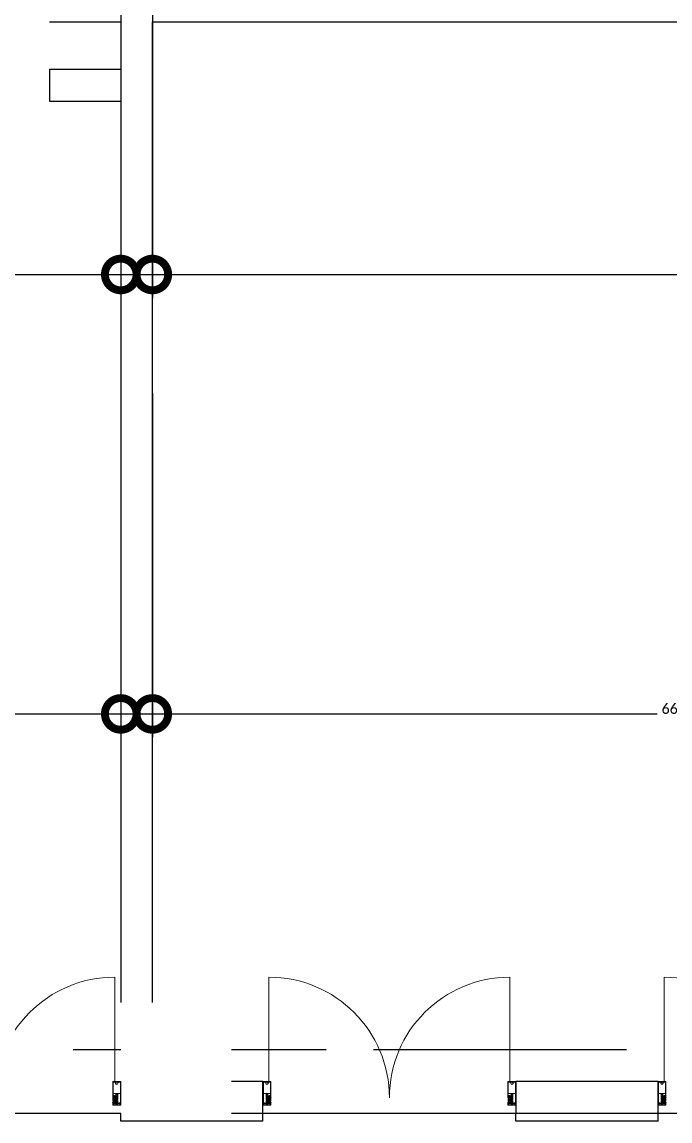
# Model space of a CAD drawing. Header units: metres. Extents: x 22.6 to 101.3, y 9.4 to 67.4.
# Drawn here: x 47.92 to 52.02, y 11.5 to 18.45 of the extents above; entities that cross this region are included whole.
import ezdxf

# ---------------------------------------------------------------- set-up
doc = ezdxf.new("R2010")
doc.units = ezdxf.units.M
doc.linetypes.add('ECG_Line-Ptrn-Sold', pattern=[9144.001, 9144, -0.001])
doc.layers.add('00', color=252, linetype='Continuous')
for name, color, linetype, lineweight in [('A-DIM', 7, 'Continuous', 5), ('A-DOOR', 5, 'Continuous', 5), ('A-HATCH', 1, 'Continuous', 9), ('A-WIN', 4, 'ECG_Line-Ptrn-Sold', 5)]:
    doc.layers.add(name, color=color, linetype=linetype, lineweight=lineweight)
doc.styles.add('Calibri', font='calibri.ttf', dxfattribs={"height": 0.212639})
doc.dimstyles.new('ECG_Dimn-Detl-100', dxfattribs={"dimscale": 0.3048, "dimtxt": 0.25, "dimasz": 1.312336, "dimexe": 0.492126, "dimexo": 0.0625, "dimgap": 0, "dimtad": 1, "dimdec": 0, "dimlfac": 1000, "dimzin": 0, "dimdsep": 46, "dimtxsty": 'Calibri', "dimblk1": 'DOTSMALL', "dimblk2": 'DOTSMALL', "dimsah": 1, "dimcen": 0.09, "dimdle": 0.492126, "dimazin": 0, "dimtfac": 1, "dimtdec": 4, "dimtix": 1, "dimtmove": 0, "dimatfit": 3, "dimfxl": 0.492126, "dimfxlon": 1, "dimtvp": 1, "dimtolj": 1, "dimtzin": 0, "dimarcsym": 2})
doc.dimstyles.new('ECG_Dimn-Detl-100_2', dxfattribs={"dimscale": 0.3048, "dimtxt": 0.25, "dimasz": 1.312336, "dimexe": 0.492126, "dimexo": 0.0625, "dimgap": 0, "dimtad": 1, "dimdec": 0, "dimlfac": 1000, "dimzin": 0, "dimdsep": 46, "dimtxsty": 'Calibri', "dimblk1": 'DOTSMALL', "dimblk2": 'DOTSMALL', "dimsah": 1, "dimcen": 0.09, "dimdle": 0.492126, "dimazin": 0, "dimtfac": 1, "dimtdec": 4, "dimtix": 1, "dimtmove": 0, "dimatfit": 3, "dimfxl": 0.492126, "dimfxlon": 1, "dimtvp": 1, "dimtolj": 1, "dimtzin": 0, "dimarcsym": 2})

# ---------------------------------------------------------------- blocks, each defined once
blk = doc.blocks.new('M_Door-Curtain-Wall-Double-Storefront - M_Door-Curtain-Wall-Double-Storefront-3337631-GROUND FLOOR PLAN')
at = {"layer": 'A-DOOR'}
for p, q in [((-0.762, 0.118), (-0.762, 0.7775)), ((0.762, 0.118), (0.762, 0.7775))]:
    blk.add_line(p, q, dxfattribs=at)
for centre, start, end in [((-0.762, 0.0155), 0, 90), ((0.762, 0.0155), 90, 180)]:
    blk.add_arc(centre, 0.762, start, end, dxfattribs=at)
blk = doc.blocks.new('Rectangular Mullion - ECG-RIGHT-END-MULION-PROFIL-1987638-GROUND FLOOR PLAN')
at = {"layer": 'A-HATCH'}
for p, q in [((-0.0297, 0.0186), (-0.0315, 0.0129)), ((-0.0309, 0.0126), (-0.0292, 0.014)), ((-0.0299, 0.019), (-0.0299, 0.031)), ((-0.029, 0.019), (-0.0299, 0.019)), ((-0.0265, 0.019), (-0.0297, 0.019)), ((-0.0234, 0.0056), (-0.0292, 0.0056)), ((-0.0292, -0.0036), (-0.0292, 0.0056)), ((-0.0283, 0.004), (-0.0292, 0.004)), ((-0.0292, 0.004), (-0.0292, -0.0036)), ((-0.0284, 0.0225), (-0.029, 0.019)), ((-0.0049, 0.032), (-0.0289, 0.032)), ((-0.0282, 0.0224), (-0.0288, 0.019)), ((-0.0288, 0.019), (-0.0271, 0.019)), ((-0.0285, 0.0139), (-0.0282, 0.0126)), ((-0.0284, 0.03), (-0.0284, 0.0245)), ((-0.0283, 0.0048), (-0.024, 0.0048)), ((-0.0283, 0.0048), (-0.0283, 0.004)), ((-0.024, 0.0048), (-0.0283, 0.0048)), ((-0.0279, 0.0305), (-0.0049, 0.0305)), ((-0.0263, 0.028), (-0.0277, 0.0244)), ((-0.0277, 0.0126), (-0.0273, 0.0139)), ((-0.0273, 0.021), (-0.0263, 0.022)), ((-0.0273, 0.02), (-0.0273, 0.021)), ((-0.0265, 0.0213), (-0.0271, 0.0207)), ((-0.0267, 0.0139), (-0.0264, 0.0126)), ((-0.0265, 0.0203), (-0.0265, 0.019)), ((-0.0252, 0.028), (-0.0263, 0.028)), ((-0.0263, 0.022), (-0.0243, 0.022)), ((-0.0247, 0.0216), (-0.0258, 0.0216)), ((-0.0258, 0.0126), (-0.0255, 0.0139)), ((-0.0257, 0.0205), (-0.0257, 0.0185)), ((-0.0243, 0.0236), (-0.0253, 0.0264)), ((-0.0246, 0.0266), (-0.0252, 0.028)), ((-0.025, 0.0139), (-0.0247, 0.0126)), ((-0.0247, 0.0185), (-0.0247, 0.0205)), ((-0.0231, 0.0236), (-0.0243, 0.0236)), ((-0.0243, 0.022), (-0.0233, 0.021)), ((-0.0241, 0.0126), (-0.0238, 0.0139)), ((-0.024, 0.0048), (-0.022, 0.0035)), ((-0.022, 0.0035), (-0.024, 0.0048)), ((-0.0233, 0.0207), (-0.0239, 0.0213)), ((-0.0239, 0.019), (-0.0239, 0.0203)), ((-0.0207, 0.019), (-0.0239, 0.019)), ((-0.0049, 0.019), (-0.0235, 0.019)), ((-0.0202, 0.0036), (-0.0234, 0.0056)), ((-0.0233, 0.021), (-0.0233, 0.02)), ((-0.0232, 0.0139), (-0.0228, 0.0126)), ((-0.0213, 0.0218), (-0.0231, 0.0236)), ((-0.0223, 0.0126), (-0.0219, 0.0139)), ((-0.022, 0.0035), (-0.022, -0.0032)), ((-0.022, -0.0032), (-0.022, 0.0035)), ((-0.0113, 0.022), (-0.0213, 0.021)), ((-0.0213, 0.021), (-0.0213, 0.0218)), ((-0.0213, 0.014), (-0.0196, 0.0126)), ((-0.019, 0.0129), (-0.0207, 0.0186)), ((-0.0202, -0.0031), (-0.0202, 0.0036)), ((-0.0202, -0.0012), (-0.0202, 0.0013)), ((-0.0145, 0.0175), (-0.0145, -0.0266)), ((-0.011, 0.0175), (-0.0145, 0.0175)), ((-0.0113, 0.0223), (-0.0113, 0.0234)), ((-0.0113, 0.0234), (0.0014, 0.0234)), ((0.0014, 0.0223), (-0.0113, 0.0223)), ((-0.0049, 0.022), (-0.0113, 0.022)), ((-0.011, -0.0266), (-0.011, 0.0175)), ((-0.0079, 0.0183), (-0.0104, 0.0177)), ((-0.0104, 0.0177), (-0.0104, 0.0117)), ((-0.0086, 0.0117), (-0.0104, 0.0077)), ((-0.0104, 0.0117), (-0.0086, 0.0117)), ((-0.0104, 0.0077), (-0.0104, 0.0034)), ((-0.0104, 0.0034), (-0.0084, 0.0024)), ((-0.01, 0.0234), (-0.01, 0.0245)), ((-0.01, 0.0245), (0.0002, 0.0245)), ((0.0002, 0.0234), (-0.01, 0.0234)), ((-0.0098, 0.0167), (-0.0079, 0.0174)), ((-0.0098, 0.0127), (-0.0098, 0.0167)), ((-0.0079, 0.0122), (-0.0098, 0.0127)), ((-0.0096, 0.0275), (-0.0096, 0.0245)), ((-0.0096, 0.0069), (-0.0079, 0.0105)), ((-0.0096, 0.0041), (-0.0096, 0.0069)), ((-0.0084, 0.0035), (-0.0096, 0.0041)), ((-0.0015, 0.0277), (-0.0084, 0.0277)), ((-0.0084, 0.0024), (-0.0084, 0.0035)), ((-0.0079, 0.0174), (-0.0079, 0.0183)), ((-0.0079, 0.0105), (-0.0079, 0.0122)), ((-0.0077, 0.0177), (-0.0046, 0.0188)), ((-0.0022, 0.0175), (-0.0077, 0.0155)), ((-0.0022, 0.0154), (-0.0077, 0.0133)), ((-0.0022, 0.0132), (-0.0077, 0.0112)), ((-0.0022, 0.011), (-0.0077, 0.009)), ((-0.0022, 0.0096), (-0.0077, 0.0076)), ((-0.0022, 0.0074), (-0.0077, 0.0054)), ((-0.0022, 0.0052), (-0.0077, 0.0032)), ((-0.0022, 0.0031), (-0.0077, 0.0011)), ((-0.0022, 0.0007), (-0.0076, -0.0013)), ((-0.0073, 0.0181), (-0.0056, 0.0188)), ((-0.0056, 0.0188), (-0.0073, 0.0181)), ((-0.0027, 0.018), (-0.0073, 0.0159)), ((-0.0073, 0.0159), (-0.0027, 0.018)), ((-0.0027, 0.0158), (-0.0073, 0.0137)), ((-0.0073, 0.0137), (-0.0027, 0.0158)), ((-0.0027, 0.0136), (-0.0073, 0.0116)), ((-0.0073, 0.0116), (-0.0027, 0.0136)), ((-0.0027, 0.0114), (-0.0073, 0.0094)), ((-0.0073, 0.0094), (-0.0027, 0.0114)), ((-0.0027, 0.01), (-0.0073, 0.008)), ((-0.0073, 0.008), (-0.0027, 0.01)), ((-0.0027, 0.0079), (-0.0073, 0.0058)), ((-0.0073, 0.0058), (-0.0027, 0.0079)), ((-0.0027, 0.0057), (-0.0073, 0.0036)), ((-0.0073, 0.0036), (-0.0027, 0.0057)), ((-0.0027, 0.0035), (-0.0073, 0.0015)), ((-0.0073, 0.0015), (-0.0027, 0.0035)), ((-0.0027, 0.0012), (-0.0073, -0.0009)), ((-0.0073, -0.0009), (-0.0027, 0.0012)), ((-0.0072, 0.0275), (-0.0072, 0.0245)), ((-0.0072, 0.0223), (-0.0027, 0.0223)), ((-0.0072, 0.0188), (-0.0072, 0.0223)), ((-0.0072, 0.0188), (-0.0056, 0.0188)), ((-0.0027, 0.0188), (-0.0072, 0.0188)), ((-0.0027, 0.0171), (-0.0072, 0.0151)), ((-0.0072, 0.0151), (-0.003, 0.017)), ((-0.0027, 0.0149), (-0.0072, 0.0129)), ((-0.0072, 0.0129), (-0.003, 0.0148)), ((-0.0027, 0.0127), (-0.0072, 0.0107)), ((-0.0072, 0.0107), (-0.003, 0.0126)), ((-0.0027, 0.0106), (-0.0072, 0.0085)), ((-0.0072, 0.0085), (-0.003, 0.0104)), ((-0.0027, 0.0092), (-0.0072, 0.0071)), ((-0.0072, 0.0071), (-0.003, 0.009)), ((-0.0027, 0.007), (-0.0072, 0.005)), ((-0.0072, 0.005), (-0.003, 0.0068)), ((-0.0027, 0.0048), (-0.0072, 0.0028)), ((-0.0072, 0.0028), (-0.003, 0.0047)), ((-0.0027, 0.0026), (-0.0072, 0.0006)), ((-0.0072, 0.0006), (-0.003, 0.0025)), ((-0.0027, 0.0003), (-0.0072, -0.0017)), ((-0.0072, -0.0017), (-0.003, 0.0001)), ((-0.007, 0.0173), (-0.0037, 0.0188)), ((-0.0037, 0.0188), (-0.007, 0.0173)), ((-0.0056, 0.0188), (-0.0046, 0.0188)), ((0.0191, 0.032), (-0.0049, 0.032)), ((-0.0049, 0.0305), (0.0181, 0.0305)), ((0.0015, 0.022), (-0.0049, 0.022)), ((0.0137, 0.019), (-0.0049, 0.019)), ((-0.0046, 0.0188), (-0.0037, 0.0188)), ((-0.0037, 0.0188), (-0.0027, 0.0188)), ((-0.0027, 0.0275), (-0.0027, 0.0245)), ((-0.0027, 0.0223), (-0.0027, 0.0188)), ((-0.0018, 0.0174), (-0.0018, 0.0183)), ((-0.0018, 0.0183), (0.0007, 0.0177)), ((0.0001, 0.0167), (-0.0018, 0.0174)), ((-0.0018, 0.0122), (0.0001, 0.0127)), ((-0.0018, 0.0105), (-0.0018, 0.0122)), ((-0.0001, 0.0069), (-0.0018, 0.0105)), ((-0.0014, 0.0035), (-0.0001, 0.0041)), ((-0.0014, 0.0024), (-0.0014, 0.0035)), ((0.0007, 0.0034), (-0.0014, 0.0024)), ((-0.0011, 0.0117), (0.0007, 0.0077)), ((0.0007, 0.0117), (-0.0011, 0.0117)), ((-0.0003, 0.0275), (-0.0003, 0.0245)), ((-0.0001, 0.0041), (-0.0001, 0.0069)), ((0.0001, 0.0127), (0.0001, 0.0167)), ((0.0002, 0.0245), (0.0002, 0.0234)), ((0.0007, 0.0177), (0.0007, 0.0117)), ((0.0007, 0.0077), (0.0007, 0.0034)), ((0.0014, 0.0234), (0.0014, 0.0223)), ((0.0115, 0.021), (0.0015, 0.022)), ((0.0098, 0.0167), (0.0098, 0.019)), ((0.0176, 0.0167), (0.0098, 0.0167)), ((0.0109, 0.019), (0.0141, 0.019)), ((0.0132, 0.0236), (0.0115, 0.0218)), ((0.0115, 0.0218), (0.0115, 0.021)), ((0.0144, 0.0236), (0.0132, 0.0236)), ((0.0145, 0.022), (0.0135, 0.021)), ((0.0135, 0.0207), (0.0141, 0.0213)), ((0.0135, 0.021), (0.0135, 0.02)), ((0.0141, 0.019), (0.0141, 0.0203)), ((0.0155, 0.0264), (0.0144, 0.0236)), ((0.0165, 0.022), (0.0145, 0.022)), ((0.0153, 0.028), (0.0148, 0.0266)), ((0.0148, 0.0216), (0.0159, 0.0216)), ((0.0149, 0.0185), (0.0149, 0.0205)), ((0.0165, 0.028), (0.0153, 0.028)), ((0.0159, 0.0205), (0.0159, 0.0185)), ((0.0178, 0.0244), (0.0165, 0.028)), ((0.0175, 0.021), (0.0165, 0.022)), ((0.0167, 0.0213), (0.0172, 0.0207)), ((0.0167, 0.0203), (0.0167, 0.019)), ((0.0167, 0.019), (0.0199, 0.019)), ((0.0175, 0.02), (0.0175, 0.021)), ((0.019, 0.019), (0.0176, 0.019)), ((0.0176, -0.041), (0.0176, 0.0167)), ((0.0184, 0.0224), (0.019, 0.019)), ((0.0185, 0.0225), (0.0192, 0.019)), ((0.0186, 0.03), (0.0186, 0.0245)), ((0.0192, 0.019), (0.0201, 0.019)), ((0.0201, 0.019), (0.0201, 0.031)), ((0.0201, 0.019), (0.0201, -0.118)), ((-0.0304, -0.0129), (-0.0312, -0.0136)), ((-0.0295, -0.0142), (-0.0309, -0.0128)), ((-0.0299, -0.0213), (-0.0276, -0.0213)), ((-0.0299, -0.118), (-0.0299, -0.0213)), ((-0.0289, -0.0135), (-0.0295, -0.0142)), ((-0.0292, -0.0036), (-0.0292, -0.0053)), ((-0.0283, -0.0036), (-0.0292, -0.0036)), ((-0.0292, -0.0036), (-0.0283, -0.0036)), ((-0.0292, -0.0053), (-0.0238, -0.0053)), ((-0.027, -0.0198), (-0.0285, -0.0213)), ((-0.0284, -0.0152), (-0.0277, -0.0145)), ((-0.0261, -0.0151), (-0.0284, -0.0175)), ((-0.0284, -0.0152), (-0.0269, -0.0168)), ((-0.0284, -0.0213), (-0.0284, -0.0152)), ((-0.0284, -0.0175), (-0.0276, -0.0183)), ((-0.0276, -0.0183), (-0.0284, -0.0191)), ((-0.0284, -0.0191), (-0.025, -0.0225)), ((-0.0269, -0.0213), (-0.0284, -0.0213)), ((-0.0284, -0.0225), (-0.0284, -0.0263)), ((-0.0269, -0.0225), (-0.0284, -0.0225)), ((-0.0284, -0.0263), (-0.0262, -0.0263)), ((-0.0283, -0.0044), (-0.0283, -0.0036)), ((-0.0283, -0.0036), (-0.0283, -0.0044)), ((-0.024, -0.0044), (-0.0283, -0.0044)), ((-0.0283, -0.0044), (-0.024, -0.0044)), ((-0.0278, -0.0225), (-0.0269, -0.0225)), ((-0.0269, -0.0241), (-0.0278, -0.0225)), ((-0.0276, -0.0196), (-0.0276, -0.0171)), ((-0.0276, -0.0213), (-0.0269, -0.022)), ((-0.0274, -0.0225), (-0.0258, -0.0241)), ((-0.0274, -0.0298), (-0.0274, -0.041)), ((-0.0194, -0.0298), (-0.0274, -0.0298)), ((-0.0274, -0.041), (-0.0104, -0.041)), ((-0.0274, -0.043), (-0.0274, -0.114)), ((0.0176, -0.043), (-0.0274, -0.043)), ((-0.0273, -0.0168), (-0.0249, -0.0168)), ((-0.0248, -0.0198), (-0.0273, -0.0198)), ((-0.0272, -0.0151), (-0.0254, -0.0151)), ((-0.0269, -0.022), (-0.0248, -0.0198)), ((-0.0269, -0.0225), (-0.0269, -0.0213)), ((-0.0243, -0.0241), (-0.0269, -0.0241)), ((-0.025, -0.0225), (-0.0267, -0.0241)), ((-0.0262, -0.0263), (-0.0262, -0.0278)), ((-0.0262, -0.0278), (-0.0222, -0.0278)), ((-0.0258, -0.0151), (-0.0228, -0.0181)), ((-0.0229, -0.0141), (-0.0256, -0.0168)), ((-0.0255, -0.0198), (-0.0241, -0.0213)), ((-0.0225, -0.0168), (-0.025, -0.0144)), ((-0.0247, -0.023), (-0.0236, -0.0241)), ((-0.0217, -0.0151), (-0.0246, -0.018)), ((-0.0246, -0.0171), (-0.0246, -0.0196)), ((-0.0246, -0.0185), (-0.0214, -0.0217)), ((-0.0234, -0.023), (-0.0245, -0.0241)), ((-0.0214, -0.0241), (-0.0243, -0.0241)), ((-0.0241, -0.0213), (-0.0226, -0.0198)), ((-0.022, -0.0032), (-0.024, -0.0044)), ((-0.024, -0.0044), (-0.022, -0.0032)), ((-0.0238, -0.0053), (-0.0202, -0.0031)), ((-0.0221, -0.0151), (-0.0232, -0.0139)), ((-0.0228, -0.0171), (-0.0228, -0.0196)), ((-0.0226, -0.0198), (-0.0201, -0.0198)), ((-0.0201, -0.0168), (-0.0225, -0.0168)), ((-0.0225, -0.023), (-0.0214, -0.0241)), ((-0.0204, -0.0198), (-0.0223, -0.0217)), ((-0.0207, -0.0225), (-0.0223, -0.0241)), ((-0.0222, -0.0263), (-0.0199, -0.0263)), ((-0.0222, -0.0278), (-0.0222, -0.0263)), ((-0.0202, -0.0151), (-0.0221, -0.0151)), ((-0.022, -0.0151), (-0.0203, -0.0168)), ((-0.0214, -0.022), (-0.0207, -0.0213)), ((-0.0214, -0.0213), (-0.0214, -0.0225)), ((-0.019, -0.0213), (-0.0214, -0.0213)), ((-0.0199, -0.0225), (-0.0214, -0.0225)), ((-0.0206, -0.0225), (-0.0214, -0.0241)), ((-0.0214, -0.0225), (-0.0207, -0.0225)), ((-0.0174, -0.013), (-0.0213, -0.0168)), ((-0.0197, -0.0213), (-0.0211, -0.0198)), ((-0.0207, -0.0213), (-0.0184, -0.0213)), ((-0.0201, -0.0149), (-0.019, -0.016)), ((-0.0199, -0.0263), (-0.0199, -0.0225)), ((-0.019, -0.0167), (-0.0198, -0.0176)), ((-0.0198, -0.0196), (-0.0198, -0.0171)), ((-0.0198, -0.0173), (-0.019, -0.0182)), ((-0.019, -0.0184), (-0.0198, -0.0192)), ((-0.0198, -0.0189), (-0.019, -0.0198)), ((-0.019, -0.0205), (-0.0197, -0.0213)), ((-0.019, -0.0138), (-0.0183, -0.0145)), ((-0.019, -0.0151), (-0.019, -0.0213)), ((-0.0184, -0.0213), (-0.0184, -0.0288)), ((-0.0168, -0.0138), (-0.0174, -0.013)), ((-0.0145, -0.0266), (-0.011, -0.0266)), ((-0.009, -0.0033), (-0.0104, -0.0033)), ((-0.0104, -0.0033), (-0.0088, -0.0033)), ((-0.0104, -0.041), (-0.0104, -0.0033)), ((-0.0088, -0.0033), (-0.0078, -0.0043)), ((-0.0084, -0.041), (-0.0084, -0.0372)), ((-0.0049, -0.041), (-0.0084, -0.041)), ((-0.0079, -0.0367), (-0.0019, -0.0367)), ((-0.0022, -0.0036), (-0.0078, -0.0057)), ((-0.0078, -0.0043), (-0.0078, -0.0266)), ((-0.0022, -0.0071), (-0.0078, -0.0092)), ((-0.0022, -0.0093), (-0.0078, -0.0113)), ((-0.0022, -0.0115), (-0.0078, -0.0135)), ((-0.0022, -0.0137), (-0.0078, -0.0157)), ((-0.0022, -0.0158), (-0.0078, -0.0179)), ((-0.0022, -0.018), (-0.0078, -0.02)), ((-0.0078, -0.0266), (-0.0049, -0.0295)), ((-0.0023, -0.0015), (-0.0077, -0.0035)), ((-0.0027, -0.001), (-0.0073, -0.0031)), ((-0.0073, -0.0031), (-0.0027, -0.001)), ((-0.0027, -0.0032), (-0.0073, -0.0053)), ((-0.0073, -0.0053), (-0.0027, -0.0032)), ((-0.0073, -0.0074), (-0.0027, -0.0054)), ((-0.0027, -0.0054), (-0.0073, -0.0074)), ((-0.0027, -0.0067), (-0.0073, -0.0087)), ((-0.0073, -0.0087), (-0.0027, -0.0067)), ((-0.0027, -0.0089), (-0.0073, -0.0109)), ((-0.0073, -0.0109), (-0.0027, -0.0089)), ((-0.0027, -0.011), (-0.0073, -0.0131)), ((-0.0073, -0.0131), (-0.0027, -0.011)), ((-0.0027, -0.0132), (-0.0073, -0.0153)), ((-0.0073, -0.0153), (-0.0027, -0.0132)), ((-0.0027, -0.0154), (-0.0073, -0.0174)), ((-0.0073, -0.0174), (-0.0027, -0.0154)), ((-0.0027, -0.0176), (-0.0073, -0.0196)), ((-0.0073, -0.0196), (-0.0027, -0.0176)), ((-0.0027, -0.0019), (-0.0072, -0.0039)), ((-0.0072, -0.0039), (-0.003, -0.002)), ((-0.0027, -0.0041), (-0.0072, -0.0061)), ((-0.0072, -0.0061), (-0.0031, -0.0042)), ((-0.0027, -0.0054), (-0.0072, -0.0074)), ((-0.0072, -0.0074), (-0.003, -0.0055)), ((-0.0027, -0.0076), (-0.0072, -0.0096)), ((-0.0072, -0.0096), (-0.003, -0.0077)), ((-0.0027, -0.0097), (-0.0072, -0.0118)), ((-0.0072, -0.0118), (-0.003, -0.0099)), ((-0.0027, -0.0119), (-0.0072, -0.0139)), ((-0.0072, -0.0139), (-0.003, -0.012)), ((-0.0027, -0.0141), (-0.0072, -0.0161)), ((-0.0072, -0.0161), (-0.003, -0.0142)), ((-0.0027, -0.0163), (-0.0072, -0.0183)), ((-0.0072, -0.0183), (-0.003, -0.0164)), ((-0.0027, -0.0184), (-0.0072, -0.0205)), ((-0.0072, -0.0205), (-0.0032, -0.0186)), ((-0.0069, -0.0216), (-0.0027, -0.0197)), ((-0.0027, -0.0197), (-0.0069, -0.0216)), ((-0.0067, -0.0218), (-0.0067, -0.0249)), ((-0.0067, -0.0249), (-0.0049, -0.0266)), ((-0.0022, -0.0202), (-0.0066, -0.0218)), ((-0.0066, -0.0218), (-0.0053, -0.0218)), ((-0.0053, -0.0218), (-0.0027, -0.0206)), ((-0.0053, -0.0218), (-0.003, -0.0207)), ((-0.003, -0.0218), (-0.0053, -0.0218)), ((-0.0049, -0.0266), (-0.003, -0.0249)), ((-0.0049, -0.0295), (-0.0019, -0.0266)), ((-0.0014, -0.041), (-0.0049, -0.041)), ((-0.003, -0.0249), (-0.003, -0.0218)), ((-0.0019, -0.0042), (-0.001, -0.0033)), ((-0.0019, -0.0266), (-0.0019, -0.0042)), ((-0.0014, -0.0372), (-0.0014, -0.041)), ((-0.001, -0.0033), (0.0006, -0.0033)), ((0, -0.0033), (-0.001, -0.0033)), ((-0.001, -0.0033), (0.0006, -0.0033)), ((0.0006, -0.0033), (0.0006, -0.041)), ((0.0006, -0.041), (0.0176, -0.041)), ((0.0176, -0.114), (0.0176, -0.043)), ((0.0201, -0.118), (-0.0299, -0.118)), ((-0.0274, -0.114), (-0.0102, -0.114)), ((0.0003, -0.114), (0.0176, -0.114))]:
    blk.add_line(p, q, dxfattribs=at)
blk.add_circle((-0.0049, -0.108), 0.006, dxfattribs=at)
for centre, radius, start, end in [((-0.0289, 0.031), 0.001, 90, 180), ((-0.0289, 0.031), 0.001, 90, 180), ((-0.0279, 0.03), 0.0005, 90, 180), ((-0.0284, 0.0235), 0.001, 270.98384, 90), ((-0.0283, 0.0235), 0.0011, 275.23266, 53.27001), ((-0.0258, 0.0206), 0.001, 90, 135), ((-0.0247, 0.0206), 0.001, 45, 90), ((-0.0084, 0.0241), 0.00359, 70.3614, 109.6386), ((-0.0049, 0.0157), 0.012, 79.28835, 100.71165), ((-0.0015, 0.0241), 0.00359, 70.3614, 109.6386), ((0.0148, 0.0206), 0.001, 90, 135), ((0.0159, 0.0206), 0.001, 45, 90), ((0.0185, 0.0235), 0.0011, 126.72999, 264.76734), ((0.0186, 0.0235), 0.001, 90, 269.01616), ((0.0181, 0.03), 0.0005, 0, 90), ((0.0191, 0.031), 0.001, 0, 90), ((0.0191, 0.031), 0.001, 0, 90), ((-0.0317, -0.018), 0.0044, 40.16034, 86.95332), ((-0.0315, -0.018), 0.00517, 33.53678, 87.44457), ((-0.0237, -0.0155), 0.00171, 90, 164.9371), ((-0.0237, -0.0155), 0.00171, 15.0629, 90), ((-0.0159, -0.018), 0.00517, 90.24521, 146.46322), ((-0.0194, -0.0288), 0.001, 270, 0), ((-0.0157, -0.018), 0.0044, 93.04668, 138.45549), ((-0.0079, -0.0372), 0.0005, 90, 180), ((-0.0005, -0.0259), 0.00439, 124.47148, 188.59898), ((-0.0019, -0.0372), 0.0005, 360, 90), ((-0.0049, -0.108), 0.008, 311.40962, 228.59038)]:
    blk.add_arc(centre, radius, start, end, dxfattribs=at)
blk = doc.blocks.new('Rectangular Mullion - ECG-RIGHT-END-MULION-DETAIL-3271408-GROUND FLOOR PLAN')
at = {"layer": 'A-WIN'}
for p, q in [((-0.05, 0.012), (-0.05, 0.032)), ((-0.05, 0.032), (0, 0.032)), ((-0.038, 0.012), (-0.05, 0.012)), ((-0.038, -0.012), (-0.038, 0.012)), ((0, 0.032), (0, -0.118)), ((-0.05, -0.118), (-0.05, -0.012)), ((-0.05, -0.012), (-0.038, -0.012)), ((0, -0.118), (-0.05, -0.118))]:
    blk.add_line(p, q, dxfattribs=at)
blk = doc.blocks.new('Rectangular Mullion - ECG-LEFT-END-MULION-PROFIL-1987639-GROUND FLOOR PLAN')
at = {"layer": 'A-HATCH'}
for p, q in [((-0.0201, 0.019), (-0.0201, 0.031)), ((-0.0192, 0.019), (-0.0201, 0.019)), ((-0.0201, 0.019), (-0.0201, -0.118)), ((-0.0167, 0.019), (-0.0199, 0.019)), ((-0.0185, 0.0225), (-0.0192, 0.019)), ((-0.0191, 0.032), (0.0049, 0.032)), ((-0.0184, 0.0224), (-0.019, 0.019)), ((-0.019, 0.019), (-0.0176, 0.019)), ((-0.0186, 0.03), (-0.0186, 0.0245)), ((0.0049, 0.0305), (-0.0181, 0.0305)), ((-0.0178, 0.0244), (-0.0165, 0.028)), ((-0.0176, 0.0167), (-0.0098, 0.0167)), ((-0.0176, -0.041), (-0.0176, 0.0167)), ((-0.0175, 0.021), (-0.0165, 0.022)), ((-0.0175, 0.02), (-0.0175, 0.021)), ((-0.0167, 0.0213), (-0.0172, 0.0207)), ((-0.0167, 0.0203), (-0.0167, 0.019)), ((-0.0165, 0.028), (-0.0153, 0.028)), ((-0.0165, 0.022), (-0.0145, 0.022)), ((-0.0148, 0.0216), (-0.0159, 0.0216)), ((-0.0159, 0.0205), (-0.0159, 0.0185)), ((-0.0155, 0.0264), (-0.0144, 0.0236)), ((-0.0153, 0.028), (-0.0148, 0.0266)), ((-0.0149, 0.0185), (-0.0149, 0.0205)), ((-0.0145, 0.022), (-0.0135, 0.021)), ((-0.0144, 0.0236), (-0.0132, 0.0236)), ((-0.0135, 0.0207), (-0.0141, 0.0213)), ((-0.0141, 0.019), (-0.0141, 0.0203)), ((-0.0109, 0.019), (-0.0141, 0.019)), ((-0.0137, 0.019), (0.0049, 0.019)), ((-0.0135, 0.021), (-0.0135, 0.02)), ((-0.0132, 0.0236), (-0.0115, 0.0218)), ((-0.0115, 0.021), (-0.0015, 0.022)), ((-0.0115, 0.0218), (-0.0115, 0.021)), ((-0.0098, 0.0167), (-0.0098, 0.019)), ((-0.0015, 0.022), (0.0049, 0.022)), ((-0.0014, 0.0234), (-0.0014, 0.0223)), ((0.0113, 0.0234), (-0.0014, 0.0234)), ((-0.0014, 0.0223), (0.0113, 0.0223)), ((0.0018, 0.0183), (-0.0007, 0.0177)), ((-0.0007, 0.0177), (-0.0007, 0.0117)), ((0.0011, 0.0117), (-0.0007, 0.0077)), ((-0.0007, 0.0117), (0.0011, 0.0117)), ((-0.0007, 0.0077), (-0.0007, 0.0034)), ((-0.0007, 0.0034), (0.0014, 0.0024)), ((-0.0002, 0.0245), (-0.0002, 0.0234)), ((0.01, 0.0245), (-0.0002, 0.0245)), ((-0.0002, 0.0234), (0.01, 0.0234)), ((-0.0001, 0.0167), (0.0018, 0.0174)), ((-0.0001, 0.0127), (-0.0001, 0.0167)), ((0.0018, 0.0122), (-0.0001, 0.0127)), ((0.0001, 0.0069), (0.0018, 0.0105)), ((0.0001, 0.0041), (0.0001, 0.0069)), ((0.0014, 0.0035), (0.0001, 0.0041)), ((0.0003, 0.0275), (0.0003, 0.0245)), ((0.0014, 0.0024), (0.0014, 0.0035)), ((0.0015, 0.0277), (0.0084, 0.0277)), ((0.0018, 0.0174), (0.0018, 0.0183)), ((0.0018, 0.0105), (0.0018, 0.0122)), ((0.0022, 0.0175), (0.0077, 0.0155)), ((0.0022, 0.0154), (0.0077, 0.0133)), ((0.0022, 0.0132), (0.0077, 0.0112)), ((0.0022, 0.011), (0.0077, 0.009)), ((0.0022, 0.0096), (0.0077, 0.0076)), ((0.0022, 0.0074), (0.0077, 0.0054)), ((0.0022, 0.0052), (0.0077, 0.0032)), ((0.0022, 0.0031), (0.0077, 0.0011)), ((0.0022, 0.0007), (0.0076, -0.0013)), ((0.0027, 0.0275), (0.0027, 0.0245)), ((0.0027, 0.0223), (0.0027, 0.0188)), ((0.0072, 0.0223), (0.0027, 0.0223)), ((0.0027, 0.0188), (0.0072, 0.0188)), ((0.0037, 0.0188), (0.0027, 0.0188)), ((0.0027, 0.018), (0.0073, 0.0159)), ((0.0073, 0.0159), (0.0027, 0.018)), ((0.0027, 0.0171), (0.0072, 0.0151)), ((0.0027, 0.0158), (0.0073, 0.0137)), ((0.0073, 0.0137), (0.0027, 0.0158)), ((0.0027, 0.0149), (0.0072, 0.0129)), ((0.0027, 0.0136), (0.0073, 0.0116)), ((0.0073, 0.0116), (0.0027, 0.0136)), ((0.0027, 0.0127), (0.0072, 0.0107)), ((0.0027, 0.0114), (0.0073, 0.0094)), ((0.0073, 0.0094), (0.0027, 0.0114)), ((0.0027, 0.0106), (0.0072, 0.0085)), ((0.0027, 0.01), (0.0073, 0.008)), ((0.0073, 0.008), (0.0027, 0.01)), ((0.0027, 0.0092), (0.0072, 0.0071)), ((0.0027, 0.0079), (0.0073, 0.0058)), ((0.0073, 0.0058), (0.0027, 0.0079)), ((0.0027, 0.007), (0.0072, 0.005)), ((0.0027, 0.0057), (0.0073, 0.0036)), ((0.0073, 0.0036), (0.0027, 0.0057)), ((0.0027, 0.0048), (0.0072, 0.0028)), ((0.0027, 0.0035), (0.0073, 0.0015)), ((0.0073, 0.0015), (0.0027, 0.0035)), ((0.0027, 0.0026), (0.0072, 0.0006)), ((0.0027, 0.0012), (0.0073, -0.0009)), ((0.0073, -0.0009), (0.0027, 0.0012)), ((0.0027, 0.0003), (0.0072, -0.0017)), ((0.0072, 0.0151), (0.003, 0.017)), ((0.0072, 0.0129), (0.003, 0.0148)), ((0.0072, 0.0107), (0.003, 0.0126)), ((0.0072, 0.0085), (0.003, 0.0104)), ((0.0072, 0.0071), (0.003, 0.009)), ((0.0072, 0.005), (0.003, 0.0068)), ((0.0072, 0.0028), (0.003, 0.0047)), ((0.0072, 0.0006), (0.003, 0.0025)), ((0.0072, -0.0017), (0.003, 0.0001)), ((0.007, 0.0173), (0.0037, 0.0188)), ((0.0037, 0.0188), (0.007, 0.0173)), ((0.0046, 0.0188), (0.0037, 0.0188)), ((0.0056, 0.0188), (0.0046, 0.0188)), ((0.0077, 0.0177), (0.0046, 0.0188)), ((0.0049, 0.032), (0.0289, 0.032)), ((0.0279, 0.0305), (0.0049, 0.0305)), ((0.0049, 0.022), (0.0113, 0.022)), ((0.0049, 0.019), (0.0235, 0.019)), ((0.0073, 0.0181), (0.0056, 0.0188)), ((0.0056, 0.0188), (0.0073, 0.0181)), ((0.0072, 0.0188), (0.0056, 0.0188)), ((0.0072, 0.0275), (0.0072, 0.0245)), ((0.0072, 0.0188), (0.0072, 0.0223)), ((0.0079, 0.0174), (0.0079, 0.0183)), ((0.0079, 0.0183), (0.0104, 0.0177)), ((0.0098, 0.0167), (0.0079, 0.0174)), ((0.0079, 0.0122), (0.0098, 0.0127)), ((0.0079, 0.0105), (0.0079, 0.0122)), ((0.0096, 0.0069), (0.0079, 0.0105)), ((0.0084, 0.0035), (0.0096, 0.0041)), ((0.0084, 0.0024), (0.0084, 0.0035)), ((0.0104, 0.0034), (0.0084, 0.0024)), ((0.0086, 0.0117), (0.0104, 0.0077)), ((0.0104, 0.0117), (0.0086, 0.0117)), ((0.0096, 0.0275), (0.0096, 0.0245)), ((0.0096, 0.0041), (0.0096, 0.0069)), ((0.0098, 0.0127), (0.0098, 0.0167)), ((0.01, 0.0234), (0.01, 0.0245)), ((0.0104, 0.0177), (0.0104, 0.0117)), ((0.0104, 0.0077), (0.0104, 0.0034)), ((0.011, 0.0175), (0.0145, 0.0175)), ((0.011, -0.0266), (0.011, 0.0175)), ((0.0113, 0.0223), (0.0113, 0.0234)), ((0.0113, 0.022), (0.0213, 0.021)), ((0.0145, 0.0175), (0.0145, -0.0266)), ((0.019, 0.0129), (0.0207, 0.0186)), ((0.0213, 0.014), (0.0196, 0.0126)), ((0.0202, 0.0036), (0.0234, 0.0056)), ((0.0202, -0.0031), (0.0202, 0.0036)), ((0.0202, -0.0012), (0.0202, 0.0013)), ((0.0207, 0.019), (0.0239, 0.019)), ((0.0213, 0.0218), (0.0231, 0.0236)), ((0.0213, 0.021), (0.0213, 0.0218)), ((0.0223, 0.0126), (0.0219, 0.0139)), ((0.024, 0.0048), (0.022, 0.0035)), ((0.022, 0.0035), (0.024, 0.0048)), ((0.022, 0.0035), (0.022, -0.0032)), ((0.022, -0.0032), (0.022, 0.0035)), ((0.0232, 0.0139), (0.0228, 0.0126)), ((0.0231, 0.0236), (0.0243, 0.0236)), ((0.0243, 0.022), (0.0233, 0.021)), ((0.0233, 0.0207), (0.0239, 0.0213)), ((0.0233, 0.021), (0.0233, 0.02)), ((0.0234, 0.0056), (0.0292, 0.0056)), ((0.0241, 0.0126), (0.0238, 0.0139)), ((0.0239, 0.019), (0.0239, 0.0203)), ((0.0283, 0.0048), (0.024, 0.0048)), ((0.024, 0.0048), (0.0283, 0.0048)), ((0.0243, 0.0236), (0.0253, 0.0264)), ((0.0263, 0.022), (0.0243, 0.022)), ((0.0246, 0.0266), (0.0252, 0.028)), ((0.0247, 0.0216), (0.0258, 0.0216)), ((0.0247, 0.0185), (0.0247, 0.0205)), ((0.025, 0.0139), (0.0247, 0.0126)), ((0.0252, 0.028), (0.0263, 0.028)), ((0.0258, 0.0126), (0.0255, 0.0139)), ((0.0257, 0.0205), (0.0257, 0.0185)), ((0.0263, 0.028), (0.0277, 0.0244)), ((0.0273, 0.021), (0.0263, 0.022)), ((0.0267, 0.0139), (0.0264, 0.0126)), ((0.0265, 0.0213), (0.0271, 0.0207)), ((0.0265, 0.0203), (0.0265, 0.019)), ((0.0265, 0.019), (0.0297, 0.019)), ((0.0288, 0.019), (0.0271, 0.019)), ((0.0273, 0.02), (0.0273, 0.021)), ((0.0277, 0.0126), (0.0273, 0.0139)), ((0.0282, 0.0224), (0.0288, 0.019)), ((0.0285, 0.0139), (0.0282, 0.0126)), ((0.0283, 0.0048), (0.0283, 0.004)), ((0.0283, 0.004), (0.0292, 0.004)), ((0.0284, 0.03), (0.0284, 0.0245)), ((0.0284, 0.0225), (0.029, 0.019)), ((0.029, 0.019), (0.0299, 0.019)), ((0.0309, 0.0126), (0.0292, 0.014)), ((0.0292, -0.0036), (0.0292, 0.0056)), ((0.0292, 0.004), (0.0292, -0.0036)), ((0.0297, 0.0186), (0.0315, 0.0129)), ((0.0299, 0.019), (0.0299, 0.031)), ((-0.0006, -0.041), (-0.0176, -0.041)), ((-0.0176, -0.043), (0.0274, -0.043)), ((-0.0176, -0.114), (-0.0176, -0.043)), ((0.001, -0.0033), (-0.0006, -0.0033)), ((-0.0006, -0.0033), (-0.0006, -0.041)), ((0.001, -0.0033), (-0.0006, -0.0033)), ((0, -0.0033), (0.001, -0.0033)), ((0.0019, -0.0042), (0.001, -0.0033)), ((0.0014, -0.0372), (0.0014, -0.041)), ((0.0014, -0.041), (0.0049, -0.041)), ((0.0019, -0.0266), (0.0019, -0.0042)), ((0.0049, -0.0295), (0.0019, -0.0266)), ((0.0079, -0.0367), (0.0019, -0.0367)), ((0.0022, -0.0036), (0.0078, -0.0057)), ((0.0022, -0.0071), (0.0078, -0.0092)), ((0.0022, -0.0093), (0.0078, -0.0113)), ((0.0022, -0.0115), (0.0078, -0.0135)), ((0.0022, -0.0137), (0.0078, -0.0157)), ((0.0022, -0.0158), (0.0078, -0.0179)), ((0.0022, -0.018), (0.0078, -0.02)), ((0.0022, -0.0202), (0.0066, -0.0218)), ((0.0023, -0.0015), (0.0077, -0.0035)), ((0.0027, -0.001), (0.0073, -0.0031)), ((0.0073, -0.0031), (0.0027, -0.001)), ((0.0027, -0.0019), (0.0072, -0.0039)), ((0.0027, -0.0032), (0.0073, -0.0053)), ((0.0073, -0.0053), (0.0027, -0.0032)), ((0.0027, -0.0041), (0.0072, -0.0061)), ((0.0027, -0.0054), (0.0072, -0.0074)), ((0.0073, -0.0074), (0.0027, -0.0054)), ((0.0027, -0.0054), (0.0073, -0.0074)), ((0.0027, -0.0067), (0.0073, -0.0087)), ((0.0073, -0.0087), (0.0027, -0.0067)), ((0.0027, -0.0076), (0.0072, -0.0096)), ((0.0027, -0.0089), (0.0073, -0.0109)), ((0.0073, -0.0109), (0.0027, -0.0089)), ((0.0027, -0.0097), (0.0072, -0.0118)), ((0.0027, -0.011), (0.0073, -0.0131)), ((0.0073, -0.0131), (0.0027, -0.011)), ((0.0027, -0.0119), (0.0072, -0.0139)), ((0.0027, -0.0132), (0.0073, -0.0153)), ((0.0073, -0.0153), (0.0027, -0.0132)), ((0.0027, -0.0141), (0.0072, -0.0161)), ((0.0027, -0.0154), (0.0073, -0.0174)), ((0.0073, -0.0174), (0.0027, -0.0154)), ((0.0027, -0.0163), (0.0072, -0.0183)), ((0.0027, -0.0176), (0.0073, -0.0196)), ((0.0073, -0.0196), (0.0027, -0.0176)), ((0.0027, -0.0184), (0.0072, -0.0205)), ((0.0069, -0.0216), (0.0027, -0.0197)), ((0.0027, -0.0197), (0.0069, -0.0216)), ((0.0053, -0.0218), (0.0027, -0.0206)), ((0.0072, -0.0039), (0.003, -0.002)), ((0.0072, -0.0074), (0.003, -0.0055)), ((0.0072, -0.0096), (0.003, -0.0077)), ((0.0072, -0.0118), (0.003, -0.0099)), ((0.0072, -0.0139), (0.003, -0.012)), ((0.0072, -0.0161), (0.003, -0.0142)), ((0.0072, -0.0183), (0.003, -0.0164)), ((0.0053, -0.0218), (0.003, -0.0207)), ((0.003, -0.0218), (0.0053, -0.0218)), ((0.003, -0.0249), (0.003, -0.0218)), ((0.0049, -0.0266), (0.003, -0.0249)), ((0.0072, -0.0061), (0.0031, -0.0042)), ((0.0072, -0.0205), (0.0032, -0.0186)), ((0.0067, -0.0249), (0.0049, -0.0266)), ((0.0078, -0.0266), (0.0049, -0.0295)), ((0.0049, -0.041), (0.0084, -0.041)), ((0.0066, -0.0218), (0.0053, -0.0218)), ((0.0067, -0.0218), (0.0067, -0.0249)), ((0.0088, -0.0033), (0.0078, -0.0043)), ((0.0078, -0.0043), (0.0078, -0.0266)), ((0.0084, -0.041), (0.0084, -0.0372)), ((0.0104, -0.0033), (0.0088, -0.0033)), ((0.009, -0.0033), (0.0104, -0.0033)), ((0.0104, -0.041), (0.0104, -0.0033)), ((0.0274, -0.041), (0.0104, -0.041)), ((0.0145, -0.0266), (0.011, -0.0266)), ((0.0168, -0.0138), (0.0174, -0.013)), ((0.0174, -0.013), (0.0213, -0.0168)), ((0.019, -0.0138), (0.0183, -0.0145)), ((0.0184, -0.0213), (0.0184, -0.0288)), ((0.0207, -0.0213), (0.0184, -0.0213)), ((0.0201, -0.0149), (0.019, -0.016)), ((0.019, -0.0151), (0.019, -0.0213)), ((0.019, -0.0167), (0.0198, -0.0176)), ((0.0198, -0.0173), (0.019, -0.0182)), ((0.019, -0.0184), (0.0198, -0.0192)), ((0.0198, -0.0189), (0.019, -0.0198)), ((0.019, -0.0205), (0.0197, -0.0213)), ((0.019, -0.0213), (0.0214, -0.0213)), ((0.0194, -0.0298), (0.0274, -0.0298)), ((0.0197, -0.0213), (0.0211, -0.0198)), ((0.0198, -0.0196), (0.0198, -0.0171)), ((0.0199, -0.0225), (0.0214, -0.0225)), ((0.0199, -0.0263), (0.0199, -0.0225)), ((0.0222, -0.0263), (0.0199, -0.0263)), ((0.0201, -0.0168), (0.0225, -0.0168)), ((0.0226, -0.0198), (0.0201, -0.0198)), ((0.0238, -0.0053), (0.0202, -0.0031)), ((0.0202, -0.0151), (0.0221, -0.0151)), ((0.022, -0.0151), (0.0203, -0.0168)), ((0.0204, -0.0198), (0.0223, -0.0217)), ((0.0206, -0.0225), (0.0214, -0.0241)), ((0.0214, -0.022), (0.0207, -0.0213)), ((0.0207, -0.0225), (0.0223, -0.0241)), ((0.0214, -0.0225), (0.0207, -0.0225)), ((0.0246, -0.0185), (0.0214, -0.0217)), ((0.0214, -0.0213), (0.0214, -0.0225)), ((0.0225, -0.023), (0.0214, -0.0241)), ((0.0214, -0.0241), (0.0243, -0.0241)), ((0.0217, -0.0151), (0.0246, -0.018)), ((0.022, -0.0032), (0.024, -0.0044)), ((0.024, -0.0044), (0.022, -0.0032)), ((0.0221, -0.0151), (0.0232, -0.0139)), ((0.0222, -0.0278), (0.0222, -0.0263)), ((0.0262, -0.0278), (0.0222, -0.0278)), ((0.0225, -0.0168), (0.025, -0.0144)), ((0.0241, -0.0213), (0.0226, -0.0198)), ((0.0258, -0.0151), (0.0228, -0.0181)), ((0.0228, -0.0171), (0.0228, -0.0196)), ((0.0229, -0.0141), (0.0256, -0.0168)), ((0.0234, -0.023), (0.0245, -0.0241)), ((0.0247, -0.023), (0.0236, -0.0241)), ((0.0292, -0.0053), (0.0238, -0.0053)), ((0.024, -0.0044), (0.0283, -0.0044)), ((0.0283, -0.0044), (0.024, -0.0044)), ((0.0255, -0.0198), (0.0241, -0.0213)), ((0.0243, -0.0241), (0.0269, -0.0241)), ((0.0246, -0.0171), (0.0246, -0.0196)), ((0.0248, -0.0198), (0.0273, -0.0198)), ((0.0269, -0.022), (0.0248, -0.0198)), ((0.0273, -0.0168), (0.0249, -0.0168)), ((0.0284, -0.0191), (0.025, -0.0225)), ((0.025, -0.0225), (0.0267, -0.0241)), ((0.0272, -0.0151), (0.0254, -0.0151)), ((0.0274, -0.0225), (0.0258, -0.0241)), ((0.0261, -0.0151), (0.0284, -0.0175)), ((0.0262, -0.0263), (0.0262, -0.0278)), ((0.0284, -0.0263), (0.0262, -0.0263)), ((0.0284, -0.0152), (0.0269, -0.0168)), ((0.0276, -0.0213), (0.0269, -0.022)), ((0.0269, -0.0213), (0.0284, -0.0213)), ((0.0269, -0.0225), (0.0269, -0.0213)), ((0.0269, -0.0225), (0.0284, -0.0225)), ((0.0278, -0.0225), (0.0269, -0.0225)), ((0.0269, -0.0241), (0.0278, -0.0225)), ((0.027, -0.0198), (0.0285, -0.0213)), ((0.0274, -0.0298), (0.0274, -0.041)), ((0.0274, -0.043), (0.0274, -0.114)), ((0.0276, -0.0196), (0.0276, -0.0171)), ((0.0284, -0.0175), (0.0276, -0.0183)), ((0.0276, -0.0183), (0.0284, -0.0191)), ((0.0299, -0.0213), (0.0276, -0.0213)), ((0.0284, -0.0152), (0.0277, -0.0145)), ((0.0283, -0.0036), (0.0292, -0.0036)), ((0.0283, -0.0044), (0.0283, -0.0036)), ((0.0283, -0.0036), (0.0283, -0.0044)), ((0.0292, -0.0036), (0.0283, -0.0036)), ((0.0284, -0.0213), (0.0284, -0.0152)), ((0.0284, -0.0225), (0.0284, -0.0263)), ((0.0289, -0.0135), (0.0295, -0.0142)), ((0.0292, -0.0036), (0.0292, -0.0053)), ((0.0295, -0.0142), (0.0309, -0.0128)), ((0.0299, -0.118), (0.0299, -0.0213)), ((0.0304, -0.0129), (0.0312, -0.0136)), ((-0.0201, -0.118), (0.0299, -0.118)), ((-0.0003, -0.114), (-0.0176, -0.114)), ((0.0274, -0.114), (0.0102, -0.114))]:
    blk.add_line(p, q, dxfattribs=at)
blk.add_circle((0.0049, -0.108), 0.006, dxfattribs=at)
for centre, radius, start, end in [((-0.0191, 0.031), 0.001, 90, 180), ((-0.0191, 0.031), 0.001, 90, 180), ((-0.0181, 0.03), 0.0005, 90, 180), ((-0.0186, 0.0235), 0.001, 270.98384, 90), ((-0.0185, 0.0235), 0.0011, 275.23266, 53.27001), ((-0.0159, 0.0206), 0.001, 90, 135), ((-0.0148, 0.0206), 0.001, 45, 90), ((0.0015, 0.0241), 0.00359, 70.3614, 109.6386), ((0.0049, 0.0157), 0.012, 79.28835, 100.71165), ((0.0084, 0.0241), 0.00359, 70.3614, 109.6386), ((0.0247, 0.0206), 0.001, 90, 135), ((0.0258, 0.0206), 0.001, 45, 90), ((0.0283, 0.0235), 0.0011, 126.72999, 264.76734), ((0.0284, 0.0235), 0.001, 90, 269.01616), ((0.0279, 0.03), 0.0005, 0, 90), ((0.0289, 0.031), 0.001, 0, 90), ((0.0289, 0.031), 0.001, 0, 90), ((0.0019, -0.0372), 0.0005, 90, 180), ((0.0005, -0.0259), 0.00439, 351.40102, 55.52852), ((0.0079, -0.0372), 0.0005, 0, 90), ((0.0159, -0.018), 0.00517, 33.53678, 89.75479), ((0.0157, -0.018), 0.0044, 41.54451, 86.95332), ((0.0194, -0.0288), 0.001, 180, 270), ((0.0237, -0.0155), 0.00171, 90, 164.9371), ((0.0237, -0.0155), 0.00171, 15.0629, 90), ((0.0315, -0.018), 0.00517, 92.55543, 146.46322), ((0.0317, -0.018), 0.0044, 93.04668, 139.83966), ((0.0049, -0.108), 0.008, 311.40962, 228.59038)]:
    blk.add_arc(centre, radius, start, end, dxfattribs=at)
blk = doc.blocks.new('Rectangular Mullion - ECG-LEFT-END-MULION-DETAIL-3337275-GROUND FLOOR PLAN')
at = {"layer": 'A-WIN'}
for p, q in [((0, 0.032), (-0.05, 0.032)), ((-0.05, 0.032), (-0.05, 0.012)), ((-0.05, 0.012), (-0.038, 0.012)), ((-0.038, 0.012), (-0.038, -0.012)), ((0, -0.118), (0, 0.032)), ((-0.05, -0.012), (-0.05, -0.118)), ((-0.038, -0.012), (-0.05, -0.012)), ((-0.05, -0.118), (0, -0.118))]:
    blk.add_line(p, q, dxfattribs=at)
blk = doc.blocks.new('_DotSmall')
at = {"color": 0, "linetype": 'ByBlock', "const_width": 0.5}
blk.add_lwpolyline([(-0.0625, 0, 1), (0.0625, 0, 1)], format="xyb", close=True, dxfattribs=at)

msp = doc.modelspace()

# ---------------------------------------------------------------- linework, layer by layer
at = {"layer": '00', "color": 252}
for p, q in [((48.0939, 18.4473), (48.5439, 18.4473)), ((48.5439, 18.4473), (48.5439, 18.1473)), ((48.7439, 18.4473), (57.5939, 18.4473)), ((48.7439, 12.2473), (48.7439, 18.4473)), ((48.5439, 18.1473), (48.0939, 18.1473)), ((48.0939, 18.1473), (48.0939, 17.9473)), ((48.0939, 17.9473), (48.5439, 17.9473)), ((48.5439, 17.9473), (48.5439, 12.2473)), ((48.5439, 11.9473), (48.2439, 11.9473)), ((49.8439, 11.9473), (49.2439, 11.9473)), ((51.7439, 11.9473), (50.1439, 11.9473)), ((49.4439, 11.7473), (49.2439, 11.7473)), ((49.4439, 11.5473), (49.4439, 11.7473)), ((51.9439, 11.7473), (51.0439, 11.7473)), ((51.0439, 11.7473), (51.0439, 11.5473)), ((51.9439, 11.5473), (51.9439, 11.7473)), ((46.9439, 11.5473), (48.5439, 11.5473)), ((48.5439, 11.4973), (48.5439, 11.5473)), ((49.2439, 11.5473), (49.4439, 11.5473)), ((49.4439, 11.5473), (51.0439, 11.5473)), ((49.4439, 11.4973), (49.4439, 11.5473)), ((51.0439, 11.5473), (51.9439, 11.5473)), ((51.0439, 11.4973), (51.0439, 11.5473)), ((51.9439, 11.4973), (51.9439, 11.5473)), ((51.9439, 11.5473), (53.5439, 11.5473)), ((49.4439, 11.4973), (48.5439, 11.4973)), ((51.9439, 11.4973), (51.0439, 11.4973))]:
    msp.add_line(p, q, dxfattribs=at)

# ---------------------------------------------------------------- block references
for p in [(47.7439, 11.6293), (50.2439, 11.6293), (52.7439, 11.6293)]:
    msp.add_blockref('M_Door-Curtain-Wall-Double-Storefront - M_Door-Curtain-Wall-Double-Storefront-3337631-GROUND FLOOR PLAN', p, dxfattribs=at)
at = {"layer": '00', "color": 252, "extrusion": (0, 0, -1), "rotation": 180}
for name, p in [('Rectangular Mullion - ECG-RIGHT-END-MULION-PROFIL-1987638-GROUND FLOOR PLAN', (-48.5239, 11.6293)), ('Rectangular Mullion - ECG-RIGHT-END-MULION-DETAIL-3271408-GROUND FLOOR PLAN', (-48.5439, 11.6293)), ('Rectangular Mullion - ECG-LEFT-END-MULION-PROFIL-1987639-GROUND FLOOR PLAN', (-49.464, 11.6293)), ('Rectangular Mullion - ECG-RIGHT-END-MULION-PROFIL-1987638-GROUND FLOOR PLAN', (-51.0239, 11.6293)), ('Rectangular Mullion - ECG-RIGHT-END-MULION-DETAIL-3271408-GROUND FLOOR PLAN', (-51.0439, 11.6293)), ('Rectangular Mullion - ECG-LEFT-END-MULION-PROFIL-1987639-GROUND FLOOR PLAN', (-51.964, 11.6293))]:
    msp.add_blockref(name, p, dxfattribs=at)
at = {"layer": '00', "color": 252, "rotation": 180}
for p in [(49.4439, 11.6293), (51.9439, 11.6293)]:
    msp.add_blockref('Rectangular Mullion - ECG-LEFT-END-MULION-DETAIL-3337275-GROUND FLOOR PLAN', p, dxfattribs=at)

# ---------------------------------------------------------------- dimensions: what is measured, and where the dimension line sits
at = {"layer": 'A-DIM'}
for base, p1, p2, dimstyle, override in [((48.5439, 16.8505), (41.2439, 17.0005), (48.5439, 17.0005), 'ECG_Dimn-Detl-100', {"dimpost": '<>', "dimfxl": 7.3}), ((57.5939, 16.8505), (48.7439, 17.0005), (57.5939, 17.0005), 'ECG_Dimn-Detl-100', {"dimpost": '<>', "dimfxl": 8.85}), ((48.5439, 14.0718), (43.5439, 13.9218), (48.5439, 14.2218), 'ECG_Dimn-Detl-100_2', {"dimpost": '<>', "dimfxl": 5.008992}), ((55.3939, 14.0718), (48.7439, 14.2218), (55.3939, 13.9218), 'ECG_Dimn-Detl-100', {"dimpost": '<>', "dimfxl": 6.656763})]:
    msp.add_linear_dim(base=base, p1=p1, p2=p2, dimstyle=dimstyle, override=override, dxfattribs=at).render()

doc.saveas('drawing.dxf')
